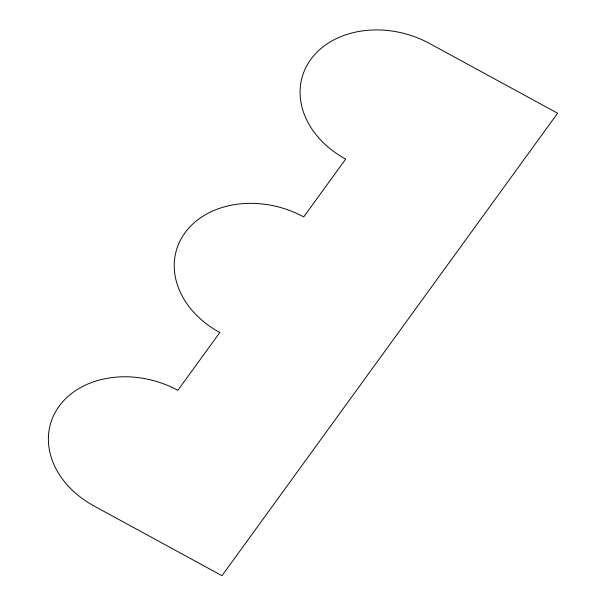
<?xml version="1.0" encoding="UTF-8"?>
<svg xmlns="http://www.w3.org/2000/svg" width="606" height="606" viewBox="0 0 606 606"><rect width="100%" height="100%" fill="white"/><g stroke="black" fill="none" stroke-linecap="round" stroke-linejoin="round"><path stroke-width="0.91" d="M219.811 332.52L177.861 390.332A88.802 69.781 15.8 0 0 59.085 406.293A88.802 69.781 15.8 0 0 93.953 505.949L221.993 575.7L557.603 113.231L429.563 43.48A88.802 69.781 15.8 0 0 310.787 59.441A88.802 69.781 15.8 0 0 345.662 159.098L303.712 216.903A88.802 69.781 15.8 0 0 184.936 232.863A88.802 69.781 15.8 0 0 219.811 332.52"/></g></svg>
